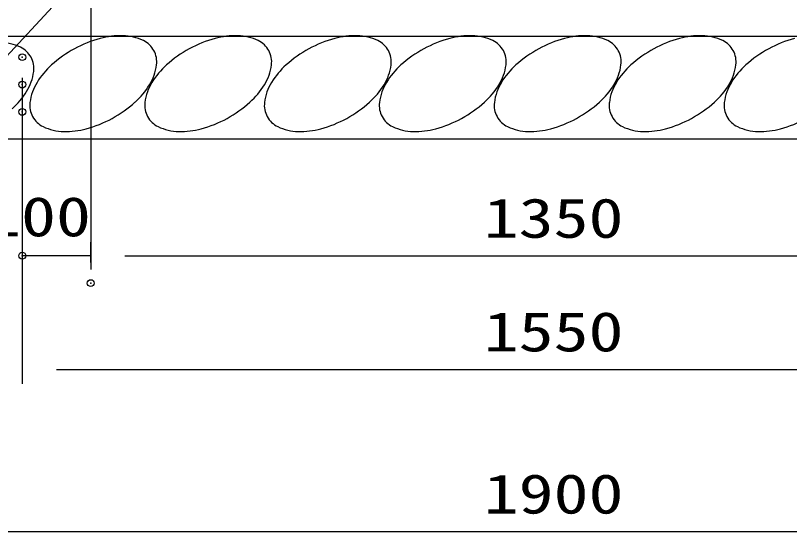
# Model space of a CAD drawing. Units: millimetres, scale not verified. Extents: x -5940 to 5940, y -4200 to 4200.
# Drawn here: x 1308 to 2440, y -1944 to -1190 of the extents above; entities that cross this region are included whole.
import ezdxf
from ezdxf.enums import TextEntityAlignment as Align

# ---------------------------------------------------------------- set-up
doc = ezdxf.new("R2010")
doc.units = ezdxf.units.MM
doc.header["$LTSCALE"] = 20
doc.header["$PDMODE"] = 32
doc.header["$PDSIZE"] = 10
for name, color, linetype, lineweight in [('0-0_0', 7, 'Continuous', 25), ('0-1_1', 7, 'Continuous', 25), ('0-2_EXTCNT-L', 4, 'Continuous', 25)]:
    doc.layers.add(name, color=color, linetype=linetype, lineweight=lineweight)
doc.layers.add('0-5_DEFPOINTS', color=7, linetype='Continuous')
doc.styles.add('ＭＳ ゴシック', font='')
doc.styles.get('ＭＳ ゴシック').set_extended_font_data('MS Gothic')

msp = doc.modelspace()

# ---------------------------------------------------------------- linework, layer by layer
at = {"layer": '0-0_0', "color": 1}
for p, q in [((1418.39, -776.26), (1418.39, -1561.45)), ((1318.39, -1281.26), (1318.39, -1727.45)), ((1318.39, -1321.26), (1318.39, -1561.45)), ((1318.39, -1361.26), (1318.39, -1728.45)), ((1418.39, -1551.45), (1418.39, -1521.45))]:
    msp.add_line(p, q, dxfattribs=at)
at = {"layer": '0-0_0'}
msp.add_line((791.96, -1792.41), (1436.17, -1098.09), dxfattribs=at)
at = {"layer": '0-0_0', "color": 2}
for p, q in [((1418.39, -1541.45), (1318.39, -1541.45)), ((1468.39, -1541.45), (2718.39, -1541.45)), ((1468.39, -1541.45), (1518.39, -1541.45)), ((1368.39, -1707.45), (2818.39, -1707.45)), ((1193.39, -1944.45), (2993.39, -1944.45))]:
    msp.add_line(p, q, dxfattribs=at)
at = {"layer": '0-1_1'}
for p, q in [((3043.39, -1221.26), (1143.39, -1221.26)), ((3043.39, -1371.26), (1143.39, -1371.26))]:
    msp.add_line(p, q, dxfattribs=at)
at = {"layer": '0-2_EXTCNT-L'}
for centre, radius, start, end in [((1462.69, -1335.58), 115.68, 88.7385, 105.20457), ((1463.61, -1293.4), 73.49, 64.41276, 88.7385), ((1630.61, -1335.58), 115.68, 88.7385, 105.20457), ((1631.54, -1293.4), 73.49, 64.41276, 88.7385), ((1805.39, -1335.58), 115.68, 88.7385, 105.20457), ((1806.32, -1293.4), 73.49, 64.41276, 88.7385), ((1973.31, -1335.58), 115.68, 88.7385, 105.20457), ((1974.24, -1293.4), 73.49, 64.41276, 88.7385), ((2141.31, -1335.58), 115.68, 88.7385, 105.20457), ((2142.24, -1293.4), 73.49, 64.41276, 88.7385), ((2309.31, -1335.58), 115.68, 88.7385, 105.20457), ((2310.24, -1293.4), 73.49, 64.41276, 88.7385), ((1284.01, -1303.11), 73.49, 64.41276, 88.7385), ((1478.34, -1393.18), 175.38, 105.20457, 118.56194), ((1480.48, -1258.18), 34.44, 28.56194, 64.41276), ((1646.27, -1393.18), 175.38, 105.20457, 118.56194), ((1648.4, -1258.18), 34.44, 28.56194, 64.41276), ((1821.05, -1393.18), 175.38, 105.20457, 118.56194), ((1823.18, -1258.18), 34.44, 28.56194, 64.41276), ((1988.97, -1393.18), 175.38, 105.20457, 118.56194), ((1991.11, -1258.18), 34.44, 28.56194, 64.41276), ((2156.97, -1393.18), 175.38, 105.20457, 118.56194), ((2159.11, -1258.18), 34.44, 28.56194, 64.41276), ((2324.97, -1393.18), 175.38, 105.20457, 118.56194), ((2327.11, -1258.18), 34.44, 28.56194, 64.41276), ((2492.97, -1393.18), 175.38, 105.20457, 118.56194), ((1300.88, -1267.89), 34.44, 28.56194, 64.41276), ((1478.34, -1393.18), 175.38, 118.56194, 131.91931), ((1480.48, -1258.18), 34.44, 352.71112, 28.56194), ((1646.27, -1393.18), 175.38, 118.56194, 131.91931), ((1648.4, -1258.18), 34.44, 352.71112, 28.56194), ((1821.05, -1393.18), 175.38, 118.56194, 131.91931), ((1823.18, -1258.18), 34.44, 352.71112, 28.56194), ((1988.97, -1393.18), 175.38, 118.56194, 131.91931), ((1991.11, -1258.18), 34.44, 352.71112, 28.56194), ((2156.97, -1393.18), 175.38, 118.56194, 131.91931), ((2159.11, -1258.18), 34.44, 352.71112, 28.56194), ((2324.97, -1393.18), 175.38, 118.56194, 131.91931), ((2327.11, -1258.18), 34.44, 352.71112, 28.56194), ((2492.97, -1393.18), 175.38, 118.56194, 131.91931), ((1300.88, -1267.89), 34.44, 352.71112, 28.56194), ((1438.46, -1348.76), 115.68, 131.91931, 148.38539), ((1441.74, -1253.22), 73.49, 328.38539, 352.71112), ((1606.38, -1348.76), 115.68, 131.91931, 148.38539), ((1609.67, -1253.22), 73.49, 328.38539, 352.71112), ((1781.16, -1348.76), 115.68, 131.91931, 148.38539), ((1784.45, -1253.22), 73.49, 328.38539, 352.71112), ((1949.09, -1348.76), 115.68, 131.91931, 148.38539), ((1952.37, -1253.22), 73.49, 328.38539, 352.71112), ((2117.09, -1348.76), 115.68, 131.91931, 148.38539), ((2120.37, -1253.22), 73.49, 328.38539, 352.71112), ((2285.09, -1348.76), 115.68, 131.91931, 148.38539), ((2288.37, -1253.22), 73.49, 328.38539, 352.71112), ((2453.09, -1348.76), 115.68, 131.91931, 148.38539), ((1262.14, -1262.93), 73.49, 328.38539, 352.71112), ((1402.53, -1326.65), 73.49, 148.38539, 172.71112), ((1570.46, -1326.65), 73.49, 148.38539, 172.71112), ((1745.23, -1326.65), 73.49, 148.38539, 172.71112), ((1913.16, -1326.65), 73.49, 148.38539, 172.71112), ((2081.16, -1326.65), 73.49, 148.38539, 172.71112), ((2249.16, -1326.65), 73.49, 148.38539, 172.71112), ((2417.16, -1326.65), 73.49, 148.38539, 172.71112), ((1405.82, -1231.11), 115.68, 311.91931, 328.38539), ((1573.74, -1231.11), 115.68, 311.91931, 328.38539), ((1748.52, -1231.11), 115.68, 311.91931, 328.38539), ((1916.44, -1231.11), 115.68, 311.91931, 328.38539), ((2084.44, -1231.11), 115.68, 311.91931, 328.38539), ((2252.44, -1231.11), 115.68, 311.91931, 328.38539), ((1226.21, -1240.82), 115.68, 311.91931, 328.38539), ((1363.8, -1321.69), 34.44, 172.71112, 208.56194), ((1365.93, -1186.69), 175.38, 298.56194, 311.91931), ((1531.72, -1321.69), 34.44, 172.71112, 208.56194), ((1533.86, -1186.69), 175.38, 298.56194, 311.91931), ((1706.5, -1321.69), 34.44, 172.71112, 208.56194), ((1708.64, -1186.69), 175.38, 298.56194, 311.91931), ((1874.42, -1321.69), 34.44, 172.71112, 208.56194), ((1876.56, -1186.69), 175.38, 298.56194, 311.91931), ((2042.42, -1321.69), 34.44, 172.71112, 208.56194), ((2044.56, -1186.69), 175.38, 298.56194, 311.91931), ((2210.42, -1321.69), 34.44, 172.71112, 208.56194), ((2212.56, -1186.69), 175.38, 298.56194, 311.91931), ((2378.42, -1321.69), 34.44, 172.71112, 208.56194), ((1363.8, -1321.69), 34.44, 208.56194, 244.41276), ((1365.93, -1186.69), 175.38, 285.20457, 298.56194), ((1531.72, -1321.69), 34.44, 208.56194, 244.41276), ((1533.86, -1186.69), 175.38, 285.20457, 298.56194), ((1706.5, -1321.69), 34.44, 208.56194, 244.41276), ((1708.64, -1186.69), 175.38, 285.20457, 298.56194), ((1874.42, -1321.69), 34.44, 208.56194, 244.41276), ((1876.56, -1186.69), 175.38, 285.20457, 298.56194), ((2042.42, -1321.69), 34.44, 208.56194, 244.41276), ((2044.56, -1186.69), 175.38, 285.20457, 298.56194), ((2210.42, -1321.69), 34.44, 208.56194, 244.41276), ((2212.56, -1186.69), 175.38, 285.20457, 298.56194), ((2378.42, -1321.69), 34.44, 208.56194, 244.41276), ((2380.56, -1186.69), 175.38, 285.20457, 298.56194), ((1380.66, -1286.47), 73.49, 244.41276, 268.7385), ((1381.59, -1244.29), 115.68, 268.7385, 285.20457), ((1548.59, -1286.47), 73.49, 244.41276, 268.7385), ((1549.51, -1244.29), 115.68, 268.7385, 285.20457), ((1723.36, -1286.47), 73.49, 244.41276, 268.7385), ((1724.29, -1244.29), 115.68, 268.7385, 285.20457), ((1891.29, -1286.47), 73.49, 244.41276, 268.7385), ((1892.22, -1244.29), 115.68, 268.7385, 285.20457), ((2059.29, -1286.47), 73.49, 244.41276, 268.7385), ((2060.22, -1244.29), 115.68, 268.7385, 285.20457), ((2227.29, -1286.47), 73.49, 244.41276, 268.7385), ((2228.22, -1244.29), 115.68, 268.7385, 285.20457), ((2395.29, -1286.47), 73.49, 244.41276, 268.7385), ((2396.22, -1244.29), 115.68, 268.7385, 285.20457)]:
    msp.add_arc(centre, radius, start, end, dxfattribs=at)
at = {"layer": '0-5_DEFPOINTS'}
for p in [(1318.39, -1251.26), (1318.39, -1291.26), (1318.39, -1331.26), (1318.39, -1541.45), (1418.39, -1581.45)]:
    msp.add_point(p, dxfattribs=at)

# ---------------------------------------------------------------- texts
at = {"layer": '0-0_0', "color": 3, "style": 'ＭＳ ゴシック', "width": 1.3}
for s, p in [('100', (1265.47, -1530.45)), ('1350', (1992.61, -1532.56)), ('1550', (1992.6, -1698.56)), ('1900', (1992.6, -1935.56))]:
    msp.add_text(s, height=57.77, dxfattribs=at).set_placement(p, align=Align.BOTTOM_LEFT)

doc.saveas('drawing.dxf')
